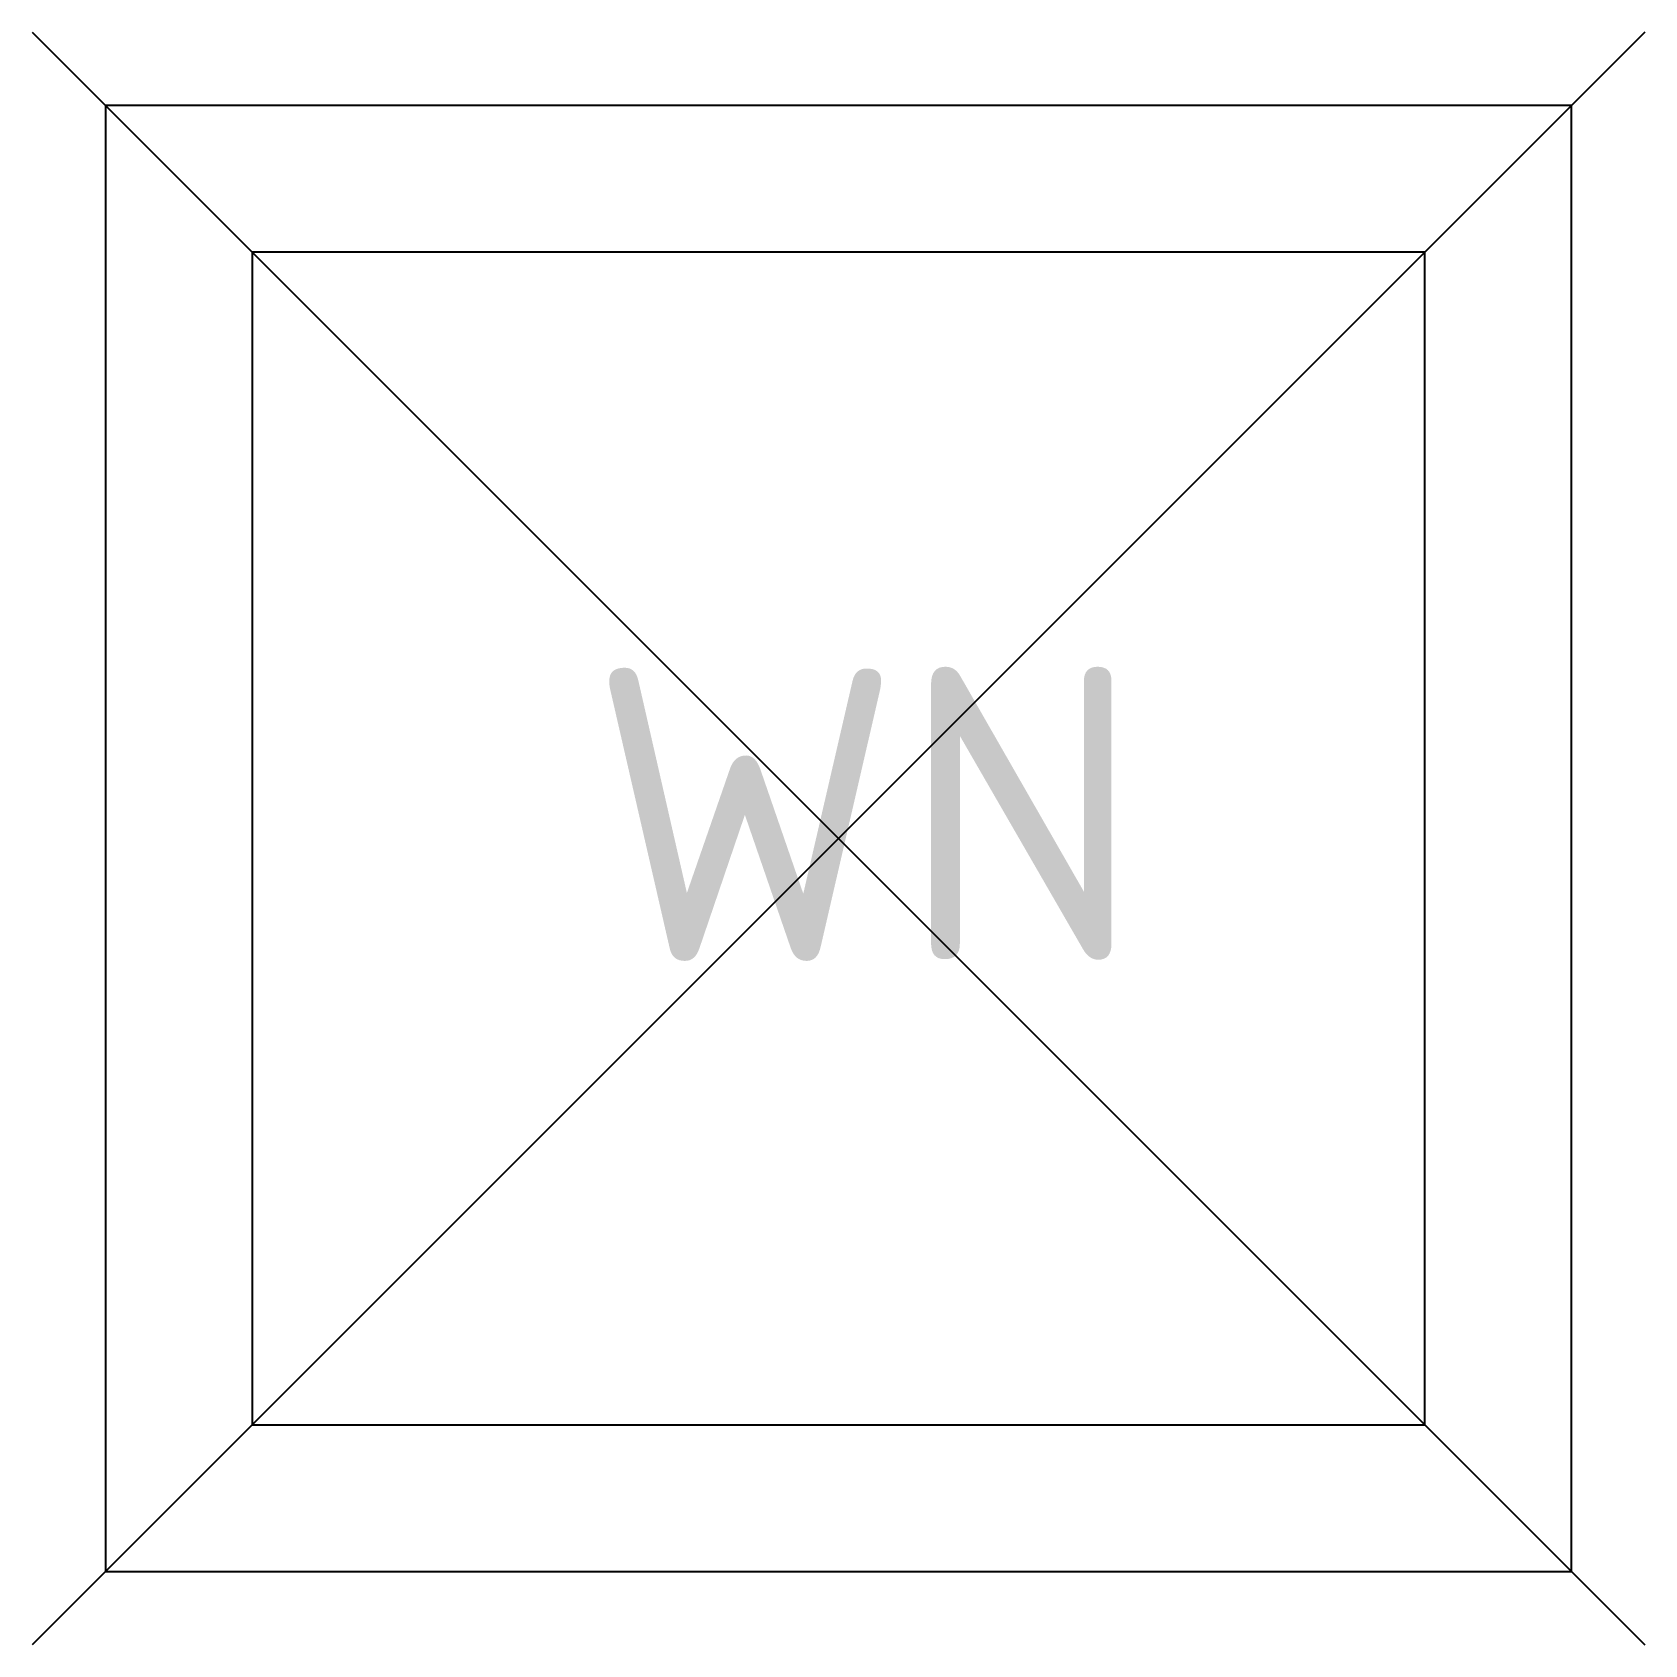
# Model space of a CAD drawing. Extents: x -5.5 to 5.5, y -5.5 to 5.5.
import ezdxf

# ---------------------------------------------------------------- set-up
doc = ezdxf.new("R2010")
doc.units = 0
doc.styles.get("Standard").update_dxf_attribs({"font": 'NLCS-ISO.ttf'})

msp = doc.modelspace()

# ---------------------------------------------------------------- linework, layer by layer
for points in [[(5.5, 5.5), (-5.5, -5.5)], [(-5.5, 5.5), (5.5, -5.5)]]:
    msp.add_lwpolyline(points)
at = {"flags": 128}
for points in [[(-5, -5), (5, -5), (5, 5), (-5, 5)], [(-4, -4), (4, -4), (4, 4), (-4, 4)]]:
    msp.add_lwpolyline(points, close=True, dxfattribs=at)

# ---------------------------------------------------------------- texts
at = {"insert": (0, -0.835), "char_height": 2, "attachment_point": 7}
msp.add_mtext('\\pi-1.7;WN', dxfattribs=at)

doc.saveas('drawing.dxf')
